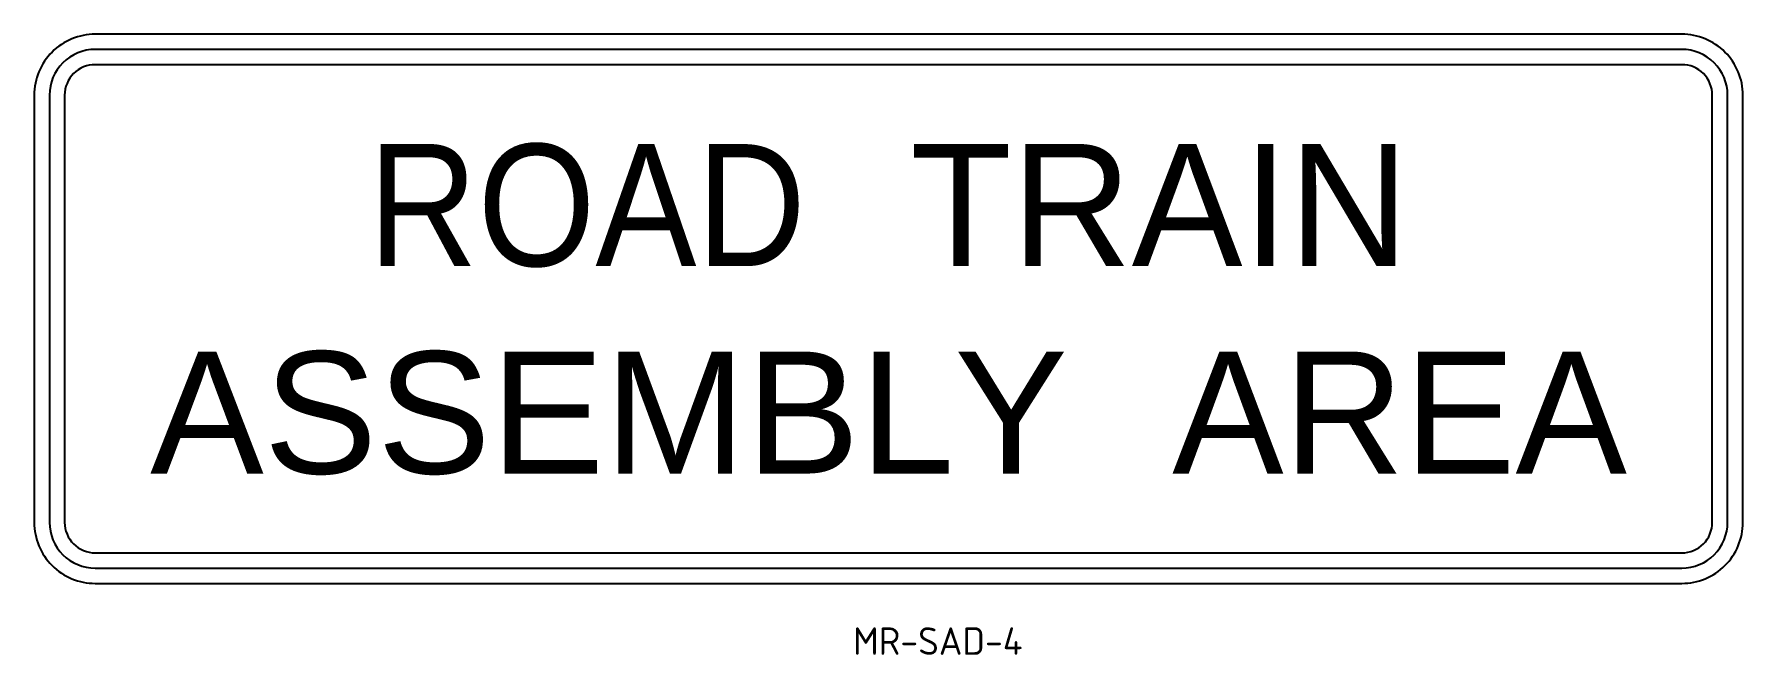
# Model space of a CAD drawing. Extents: x 117 to 303, y 191 to 259.
import ezdxf
from ezdxf.enums import TextEntityAlignment as Align

# ---------------------------------------------------------------- set-up
doc = ezdxf.new("R2010")
doc.units = 0
for name, color, linetype in [('L25', 1, 'CONTINUOUS'), ('L35', 3, 'CONTINUOUS'), ('T25', 1, 'CONTINUOUS')]:
    doc.layers.add(name, color=color, linetype=linetype)
doc.styles.add('DSERIES', font='dseries.shx')
doc.styles.add('ISO', font='iso3098b.shx')

msp = doc.modelspace()

# ---------------------------------------------------------------- linework, layer by layer
at = {"layer": 'L35', "linetype": 'Continuous'}
for points in [[(123.35, 199.01), (296.68, 199.01, 0.414214), (303.35, 205.68), (303.35, 252.35, 0.414214), (296.68, 259.01), (123.35, 259.01, 0.414214), (116.68, 252.35), (116.68, 205.68, 0.414214)], [(123.35, 200.68), (296.68, 200.68, 0.414214), (301.68, 205.68), (301.68, 252.35, 0.414214), (296.68, 257.35), (123.35, 257.35, 0.414214), (118.35, 252.35), (118.35, 205.68, 0.414214)], [(123.35, 202.35), (296.68, 202.35, 0.414214), (300.01, 205.68), (300.01, 252.35, 0.414214), (296.68, 255.68), (123.35, 255.68, 0.414214), (120.01, 252.35), (120.01, 205.68, 0.414214)]]:
    msp.add_lwpolyline(points, format="xyb", close=True, dxfattribs=at)

# ---------------------------------------------------------------- texts
at = {"layer": 'L25', "linetype": 'Continuous', "style": 'DSERIES'}
for s, width, p, p2 in [('ROAD', 0.995616, (153.18, 233.68), (200.98, 233.68)), ('TRAIN', 1.036802, (212.38, 233.68), (266.85, 233.68)), ('ASSEMBLY', 1.017592, (129.35, 211.01), (229.61, 211.01)), ('AREA', 1.009485, (241.01, 211.01), (290.68, 211.01))]:
    msp.add_text(s, height=13.333, dxfattribs=dict(at, width=width)).set_placement(p, p2, align=Align.FIT)
at = {"layer": 'T25', "color": 3, "style": 'ISO'}
msp.add_text('MR-SAD-4', height=3, dxfattribs=at).set_placement((206.15, 191.21))

doc.saveas('drawing.dxf')
